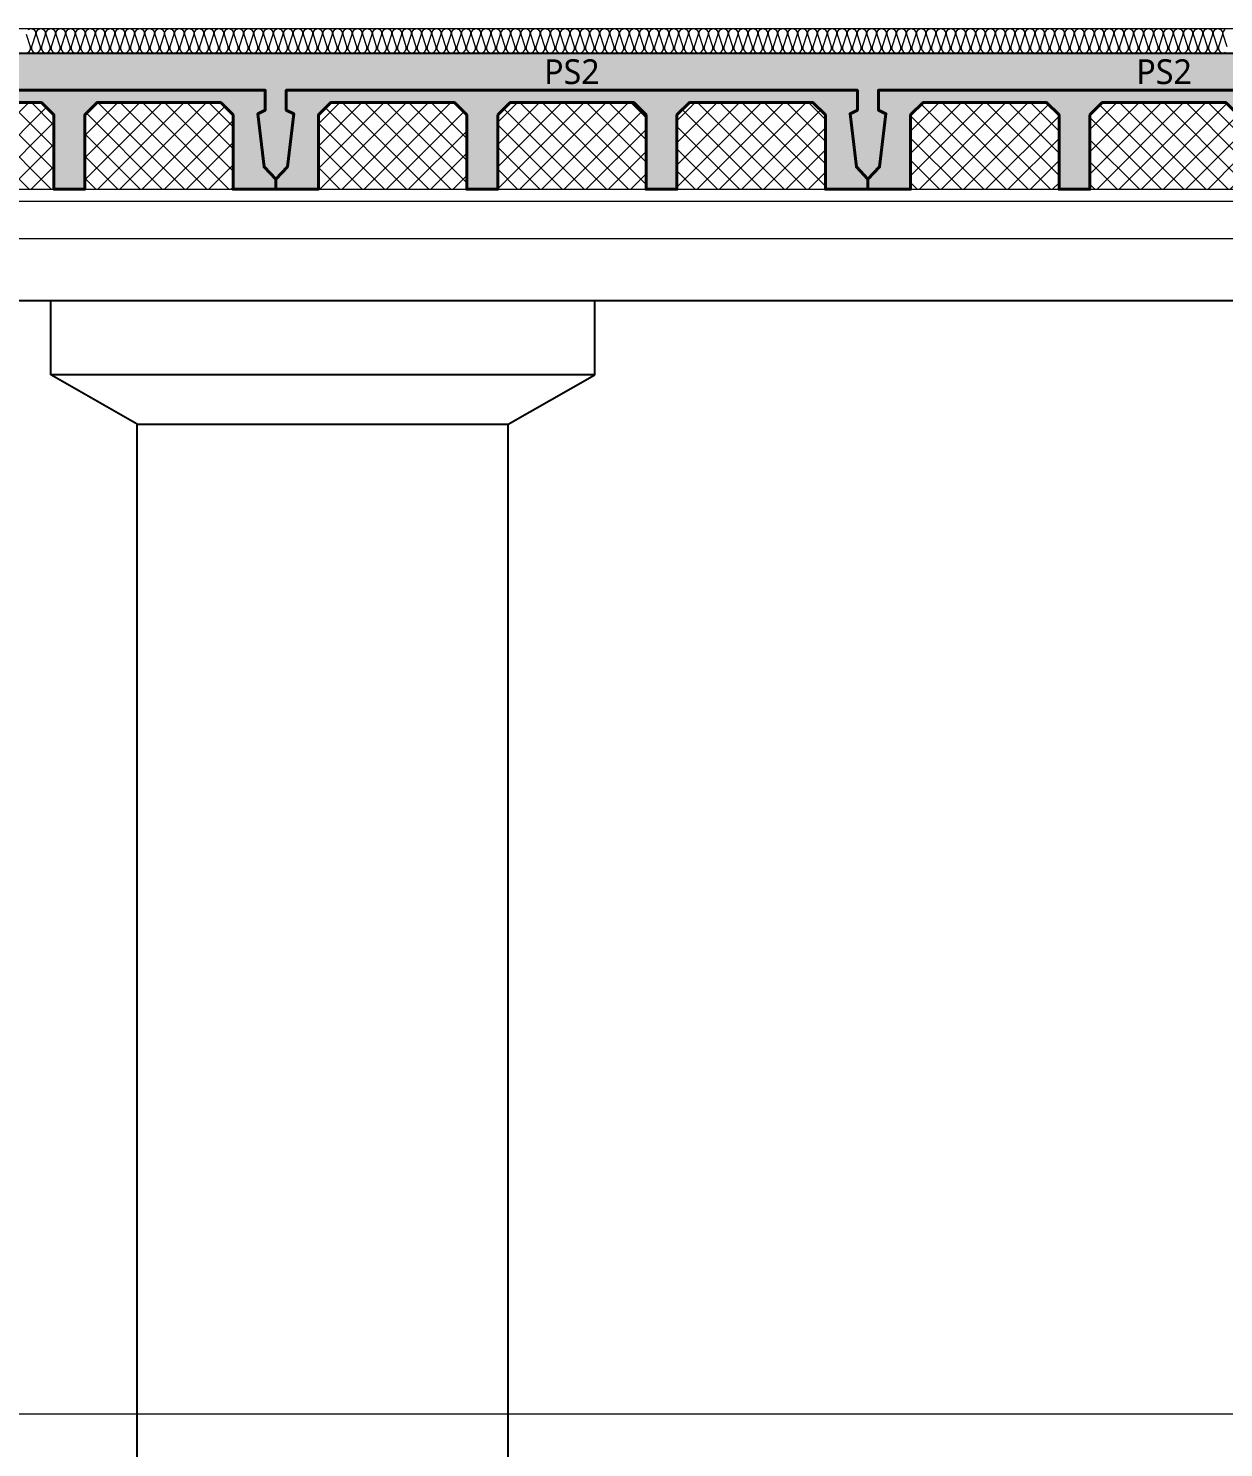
# Model space of a CAD drawing. Header units: millimetres. Extents: x 0 to 420000, y 0 to 297000.
# Drawn here: x 273822 to 278656, y 28563 to 34300 of the extents above; entities that cross this region are included whole.
import ezdxf
from ezdxf.enums import TextEntityAlignment as Align

# ---------------------------------------------------------------- set-up
doc = ezdxf.new("R2010")
doc.units = ezdxf.units.MM
doc.linetypes.add('0731_main_plan$0$form_$0$y-Landschaft$0$_$1$20120914_Verkehrsflächen_Grün$0$20120628_xref - Gammel$1$3_H-GL_F1_U3 - Default$0${ Offset Lines }', pattern=[0])
doc.linetypes.add('CEN', pattern=[62, 60, -1, 0, -1])
for name, color, linetype, lineweight in [('A-AXIS-LINE', 1, 'CEN', 15), ('A-CONC-LIN1', 2, 'Continuous', 40), ('A-CONC-LIN2', 7, 'Continuous', 25), ('A-ELEV-LIN2', 7, 'Continuous', 25), ('A-XXXX-INSL1', 15, 'Continuous', 18), ('A-XXXX-INSL2', 8, 'Continuous', 18)]:
    doc.layers.add(name, color=color, linetype=linetype, lineweight=lineweight)
doc.layers.add('A-CONC-SOLD', color=253, linetype='CEN')
doc.layers.add('A-XXXX-NPLT', color=144, linetype='Continuous', lineweight=15, plot=False)
doc.styles.add('맑은고딕', font='')
doc.styles.get('맑은고딕').set_extended_font_data('Malgun Gothic')

# ---------------------------------------------------------------- blocks, each defined once
blk = doc.blocks.new('axis(211208)')
at = {"layer": 'A-AXIS-LINE', "ltscale": 1000}
for p, q in [((4631788.1, -432118.7), (4955413.1, -432118.7)), ((4631788.1, -436868.7), (4955413.1, -436868.7))]:
    blk.add_line(p, q, dxfattribs=at)
blk = doc.blocks.new('PS2')
at = {"layer": 'A-CONC-SOLD'}
h = blk.add_hatch(color=256, dxfattribs=at)
h.dxf.hatch_style = 1
h.paths.add_polyline_path([(1197.5, 0), (-1197.5, 0), (-1197.5, -510), (-1150.5, -460), (-1125, -245), (-1155, -230), (-1155, -150), (1155, -150), (1155, -230), (1125, -245), (1150.5, -460), (1197.5, -510)])
h = blk.add_hatch(color=256, dxfattribs=at)
h.dxf.hatch_style = 1
h.paths.add_polyline_path([(-1150.5, -460), (-1197.5, -510), (-1197.5, -550), (-1025, -550), (-1025, -510), (-1025, -250), (-975, -200), (-475, -200), (-425, -250), (-425, -510), (-425, -550), (-300, -550), (-300, -510), (-300, -250), (-250, -200), (250, -200), (300, -250), (300, -510), (300, -550), (425, -550), (425, -510), (425, -250), (475, -200), (975, -200), (1025, -250), (1025, -510), (1025, -550), (1197.5, -550), (1197.5, -510), (1150.5, -460), (1125, -245), (1155, -230), (1155, -150), (-1155, -150), (-1155, -230), (-1125, -245)])
at = {"layer": 'A-XXXX-INSL2'}
h = blk.add_hatch(dxfattribs=at)
h.set_pattern_fill('ANSI37', color=256, scale=20)
h.set_pattern_definition([(45, (-289951.5, -41968), (-44.90128, 44.90128), []), (135, (-289951.5, -41968), (-44.90128, -44.90128), [])])
h.paths.add_polyline_path([(-975, -200), (-1025, -250), (-1025, -510), (-1025, -550), (-425, -550), (-425, -510), (-425, -250), (-475, -200)])
h.paths.add_polyline_path([(-250, -200), (-300, -250), (-300, -510), (-300, -550), (300, -550), (300, -510), (300, -250), (250, -200)])
h.paths.add_polyline_path([(425, -510), (425, -550), (1025, -550), (1025, -510), (1025, -250), (975, -200), (475, -200), (425, -250)])
at = {"layer": 'A-CONC-LIN1', "color": 2, "linetype": '0731_main_plan$0$form_$0$y-Landschaft$0$_$1$20120914_Verkehrsflächen_Grün$0$20120628_xref - Gammel$1$3_H-GL_F1_U3 - Default$0${ Offset Lines }'}
blk.add_lwpolyline([(-300, -250), (-300, -510), (-300, -510), (-300, -550), (-425, -550), (-425, -510), (-425, -510), (-425, -250), (-475, -200), (-975, -200), (-1025, -250), (-1025, -510), (-1025, -510), (-1025, -550), (-1197.5, -550), (-1197.5, -510), (-1150.5, -460), (-1125, -245), (-1155, -230), (-1155, -150), (1155, -150), (1155, -230), (1125, -245), (1150.5, -460), (1197.5, -510), (1197.5, -550), (1025, -550), (1025, -510), (1025, -510), (1025, -250), (975, -200), (475, -200), (425, -250), (425, -510), (425, -510), (425, -550), (300, -550), (300, -510), (300, -510), (300, -250), (250, -200), (-250, -200)], close=True, dxfattribs=at)
at = {"layer": 'A-CONC-LIN2'}
blk.add_line((-1197.5, 0), (1197.5, 0), dxfattribs=at)
at = {"layer": 'A-XXXX-NPLT'}
for p, q in [((-1025, -550), (-425, -550)), ((-300, -550), (300, -550)), ((425, -550), (1025, -550))]:
    blk.add_line(p, q, dxfattribs=at)
at = {"layer": 'A-XXXX-NPLT', "style": '맑은고딕'}
blk.add_text('PS2', height=100, dxfattribs=at).set_placement((0, -75), align=Align.MIDDLE)
blk = doc.blocks.new('지하2층')
at = {"layer": 'A-ELEV-LIN2'}
for p, q in [((4822823.8, -392368.7), (4877723.8, -392368.7)), ((4844223.8, -392668.7), (4844223.8, -392368.7)), ((4846423.8, -392668.7), (4846423.8, -392368.7)), ((4846423.8, -392668.7), (4844223.8, -392668.7)), ((4844573.8, -392868.7), (4844223.8, -392668.7)), ((4846073.8, -392868.7), (4846423.8, -392668.7)), ((4844573.8, -401118.7), (4844573.8, -392868.7)), ((4844573.8, -392868.7), (4846073.8, -392868.7)), ((4846073.8, -401118.7), (4846073.8, -392868.7))]:
    blk.add_line(p, q, dxfattribs=at)
at = {"layer": 'A-XXXX-INSL1'}
blk.add_lwpolyline([(4874723.8, -391968.7), (4834673.8, -391968.7), (4834673.8, -392418.7), (4833973.8, -392418.7), (4833973.8, -391968.7), (4825673.8, -391968.7)], dxfattribs=at)
at = {"layer": 'A-XXXX-INSL2'}
blk.add_line((4802023.8, -391268.7), (4878923.8, -391268.7), dxfattribs=at)
for points in [[(4844123.8, -391368.7), (4844134.8, -391364.7), (4844141.8, -391354.7), (4844141.8, -391343.7), (4844125.8, -391293.7)], [(4844132.8, -391272.7), (4844143.8, -391268.7), (4844154.8, -391272.7), (4844161.8, -391282.7), (4844161.8, -391293.7), (4844145.8, -391343.7), (4844145.8, -391354.7), (4844152.8, -391364.7), (4844163.8, -391368.7), (4844174.8, -391364.7), (4844181.8, -391354.7), (4844181.8, -391343.7), (4844165.8, -391293.7), (4844165.8, -391282.7), (4844172.8, -391272.7), (4844183.8, -391268.7), (4844194.8, -391272.7), (4844201.8, -391282.7), (4844201.8, -391293.7), (4844185.8, -391343.7), (4844185.8, -391354.7), (4844192.8, -391364.7), (4844203.8, -391368.7), (4844214.8, -391364.7), (4844221.8, -391354.7), (4844221.8, -391343.7), (4844205.8, -391293.7), (4844205.8, -391282.7), (4844212.8, -391272.7), (4844223.8, -391268.7), (4844234.8, -391272.7), (4844241.8, -391282.7), (4844241.8, -391293.7), (4844225.8, -391343.7), (4844225.8, -391354.7), (4844232.8, -391364.7), (4844243.8, -391368.7), (4844254.8, -391364.7), (4844261.8, -391354.7), (4844261.8, -391343.7), (4844245.8, -391293.7), (4844245.8, -391282.7), (4844252.8, -391272.7), (4844263.8, -391268.7), (4844274.8, -391272.7), (4844281.8, -391282.7), (4844281.8, -391293.7), (4844265.8, -391343.7), (4844265.8, -391354.7), (4844272.8, -391364.7), (4844283.8, -391368.7), (4844294.8, -391364.7), (4844301.8, -391354.7), (4844301.8, -391343.7), (4844285.8, -391293.7), (4844285.8, -391282.7), (4844292.8, -391272.7), (4844303.8, -391268.7), (4844314.8, -391272.7), (4844321.8, -391282.7), (4844321.8, -391293.7), (4844305.8, -391343.7), (4844305.8, -391354.7), (4844312.8, -391364.7), (4844323.8, -391368.7), (4844334.8, -391364.7), (4844341.8, -391354.7), (4844341.8, -391343.7), (4844325.8, -391293.7), (4844325.8, -391282.7), (4844332.8, -391272.7), (4844343.8, -391268.7), (4844354.8, -391272.7), (4844361.8, -391282.7), (4844361.8, -391293.7), (4844345.8, -391343.7), (4844345.8, -391354.7), (4844352.8, -391364.7), (4844363.8, -391368.7), (4844374.8, -391364.7), (4844381.8, -391354.7), (4844381.8, -391343.7), (4844365.8, -391293.7), (4844365.8, -391282.7), (4844372.8, -391272.7), (4844383.8, -391268.7), (4844394.8, -391272.7), (4844401.8, -391282.7), (4844401.8, -391293.7), (4844385.8, -391343.7), (4844385.8, -391354.7), (4844392.8, -391364.7), (4844403.8, -391368.7), (4844414.8, -391364.7), (4844421.8, -391354.7), (4844421.8, -391343.7), (4844405.8, -391293.7), (4844405.8, -391282.7), (4844412.8, -391272.7), (4844423.8, -391268.7), (4844434.8, -391272.7), (4844441.8, -391282.7), (4844441.8, -391293.7), (4844425.8, -391343.7), (4844425.8, -391354.7), (4844432.8, -391364.7), (4844443.8, -391368.7), (4844454.8, -391364.7), (4844461.8, -391354.7), (4844461.8, -391343.7), (4844445.8, -391293.7), (4844445.8, -391282.7), (4844452.8, -391272.7), (4844463.8, -391268.7), (4844474.8, -391272.7), (4844481.8, -391282.7), (4844481.8, -391293.7), (4844465.8, -391343.7), (4844465.8, -391354.7), (4844472.8, -391364.7), (4844483.8, -391368.7), (4844494.8, -391364.7), (4844501.8, -391354.7), (4844501.8, -391343.7), (4844485.8, -391293.7), (4844485.8, -391282.7), (4844492.8, -391272.7), (4844503.8, -391268.7), (4844514.8, -391272.7), (4844521.8, -391282.7), (4844521.8, -391293.7), (4844505.8, -391343.7), (4844505.8, -391354.7), (4844512.8, -391364.7), (4844523.8, -391368.7), (4844534.8, -391364.7), (4844541.8, -391354.7), (4844541.8, -391343.7), (4844525.8, -391293.7), (4844525.8, -391282.7), (4844532.8, -391272.7), (4844543.8, -391268.7), (4844554.8, -391272.7), (4844561.8, -391282.7), (4844561.8, -391293.7), (4844545.8, -391343.7), (4844545.8, -391354.7), (4844552.8, -391364.7), (4844563.8, -391368.7), (4844574.8, -391364.7), (4844581.8, -391354.7), (4844581.8, -391343.7), (4844565.8, -391293.7), (4844565.8, -391282.7), (4844572.8, -391272.7), (4844583.8, -391268.7), (4844594.8, -391272.7), (4844601.8, -391282.7), (4844601.8, -391293.7), (4844585.8, -391343.7), (4844585.8, -391354.7), (4844592.8, -391364.7), (4844603.8, -391368.7), (4844614.8, -391364.7), (4844621.8, -391354.7), (4844621.8, -391343.7), (4844605.8, -391293.7), (4844605.8, -391282.7), (4844612.8, -391272.7), (4844623.8, -391268.7), (4844634.8, -391272.7), (4844641.8, -391282.7), (4844641.8, -391293.7), (4844625.8, -391343.7), (4844625.8, -391354.7), (4844632.8, -391364.7), (4844643.8, -391368.7), (4844654.8, -391364.7), (4844661.8, -391354.7), (4844661.8, -391343.7), (4844645.8, -391293.7), (4844645.8, -391282.7), (4844652.8, -391272.7), (4844663.8, -391268.7), (4844674.8, -391272.7), (4844681.8, -391282.7), (4844681.8, -391293.7), (4844665.8, -391343.7), (4844665.8, -391354.7), (4844672.8, -391364.7), (4844683.8, -391368.7), (4844694.8, -391364.7), (4844701.8, -391354.7), (4844701.8, -391343.7), (4844685.8, -391293.7), (4844685.8, -391282.7), (4844692.8, -391272.7), (4844703.8, -391268.7), (4844714.8, -391272.7), (4844721.8, -391282.7), (4844721.8, -391293.7), (4844705.8, -391343.7), (4844705.8, -391354.7), (4844712.8, -391364.7), (4844723.8, -391368.7), (4844734.8, -391364.7), (4844741.8, -391354.7), (4844741.8, -391343.7), (4844725.8, -391293.7), (4844725.8, -391282.7), (4844732.8, -391272.7), (4844743.8, -391268.7), (4844754.8, -391272.7), (4844761.8, -391282.7), (4844761.8, -391293.7), (4844745.8, -391343.7), (4844745.8, -391354.7), (4844752.8, -391364.7), (4844763.8, -391368.7), (4844774.8, -391364.7), (4844781.8, -391354.7), (4844781.8, -391343.7), (4844765.8, -391293.7), (4844765.8, -391282.7), (4844772.8, -391272.7), (4844783.8, -391268.7), (4844794.8, -391272.7), (4844801.8, -391282.7), (4844801.8, -391293.7), (4844785.8, -391343.7), (4844785.8, -391354.7), (4844792.8, -391364.7), (4844803.8, -391368.7), (4844814.8, -391364.7), (4844821.8, -391354.7), (4844821.8, -391343.7), (4844805.8, -391293.7), (4844805.8, -391282.7), (4844812.8, -391272.7), (4844823.8, -391268.7), (4844834.8, -391272.7), (4844841.8, -391282.7), (4844841.8, -391293.7), (4844825.8, -391343.7), (4844825.8, -391354.7), (4844832.8, -391364.7), (4844843.8, -391368.7), (4844854.8, -391364.7), (4844861.8, -391354.7), (4844861.8, -391343.7), (4844845.8, -391293.7), (4844845.8, -391282.7), (4844852.8, -391272.7), (4844863.8, -391268.7), (4844874.8, -391272.7), (4844881.8, -391282.7), (4844881.8, -391293.7), (4844865.8, -391343.7), (4844865.8, -391354.7), (4844872.8, -391364.7), (4844883.8, -391368.7), (4844894.8, -391364.7), (4844901.8, -391354.7), (4844901.8, -391343.7), (4844885.8, -391293.7), (4844885.8, -391282.7), (4844892.8, -391272.7), (4844903.8, -391268.7), (4844914.8, -391272.7), (4844921.8, -391282.7), (4844921.8, -391293.7), (4844905.8, -391343.7), (4844905.8, -391354.7), (4844912.8, -391364.7), (4844923.8, -391368.7), (4844934.8, -391364.7), (4844941.8, -391354.7), (4844941.8, -391343.7), (4844925.8, -391293.7), (4844925.8, -391282.7), (4844932.8, -391272.7), (4844943.8, -391268.7), (4844954.8, -391272.7), (4844961.8, -391282.7), (4844961.8, -391293.7), (4844945.8, -391343.7), (4844945.8, -391354.7), (4844952.8, -391364.7), (4844963.8, -391368.7), (4844974.8, -391364.7), (4844981.8, -391354.7), (4844981.8, -391343.7), (4844965.8, -391293.7), (4844965.8, -391282.7), (4844972.8, -391272.7), (4844983.8, -391268.7), (4844994.8, -391272.7), (4845001.8, -391282.7), (4845001.8, -391293.7), (4844985.8, -391343.7), (4844985.8, -391354.7), (4844992.8, -391364.7), (4845003.8, -391368.7), (4845014.8, -391364.7), (4845021.8, -391354.7), (4845021.8, -391343.7), (4845005.8, -391293.7), (4845005.8, -391282.7), (4845012.8, -391272.7), (4845023.8, -391268.7), (4845034.8, -391272.7), (4845041.8, -391282.7), (4845041.8, -391293.7), (4845025.8, -391343.7), (4845025.8, -391354.7), (4845032.8, -391364.7), (4845043.8, -391368.7), (4845054.8, -391364.7), (4845061.8, -391354.7), (4845061.8, -391343.7), (4845045.8, -391293.7), (4845045.8, -391282.7), (4845052.8, -391272.7), (4845063.8, -391268.7), (4845074.8, -391272.7), (4845081.8, -391282.7), (4845081.8, -391293.7), (4845065.8, -391343.7), (4845065.8, -391354.7), (4845072.8, -391364.7), (4845083.8, -391368.7), (4845094.8, -391364.7), (4845101.8, -391354.7), (4845101.8, -391343.7), (4845085.8, -391293.7), (4845085.8, -391282.7), (4845092.8, -391272.7), (4845103.8, -391268.7), (4845114.8, -391272.7), (4845121.8, -391282.7), (4845121.8, -391293.7), (4845105.8, -391343.7), (4845105.8, -391354.7), (4845112.8, -391364.7), (4845123.8, -391368.7), (4845134.8, -391364.7), (4845141.8, -391354.7), (4845141.8, -391343.7), (4845125.8, -391293.7), (4845125.8, -391282.7), (4845132.8, -391272.7), (4845143.8, -391268.7), (4845154.8, -391272.7), (4845161.8, -391282.7), (4845161.8, -391293.7), (4845145.8, -391343.7), (4845145.8, -391354.7), (4845152.8, -391364.7), (4845163.8, -391368.7), (4845174.8, -391364.7), (4845181.8, -391354.7), (4845181.8, -391343.7), (4845165.8, -391293.7), (4845165.8, -391282.7), (4845172.8, -391272.7), (4845183.8, -391268.7), (4845194.8, -391272.7), (4845201.8, -391282.7), (4845201.8, -391293.7), (4845185.8, -391343.7), (4845185.8, -391354.7), (4845192.8, -391364.7), (4845203.8, -391368.7), (4845214.8, -391364.7), (4845221.8, -391354.7), (4845221.8, -391343.7), (4845205.8, -391293.7), (4845205.8, -391282.7), (4845212.8, -391272.7), (4845223.8, -391268.7), (4845234.8, -391272.7), (4845241.8, -391282.7), (4845241.8, -391293.7), (4845225.8, -391343.7), (4845225.8, -391354.7), (4845232.8, -391364.7), (4845243.8, -391368.7), (4845254.8, -391364.7), (4845261.8, -391354.7), (4845261.8, -391343.7), (4845245.8, -391293.7), (4845245.8, -391282.7), (4845252.8, -391272.7), (4845263.8, -391268.7), (4845274.8, -391272.7), (4845281.8, -391282.7), (4845281.8, -391293.7), (4845265.8, -391343.7), (4845265.8, -391354.7), (4845272.8, -391364.7), (4845283.8, -391368.7), (4845294.8, -391364.7), (4845301.8, -391354.7), (4845301.8, -391343.7), (4845285.8, -391293.7), (4845285.8, -391282.7), (4845292.8, -391272.7), (4845303.8, -391268.7), (4845314.8, -391272.7), (4845321.8, -391282.7), (4845321.8, -391293.7), (4845305.8, -391343.7), (4845305.8, -391354.7), (4845312.8, -391364.7), (4845323.8, -391368.7), (4845334.8, -391364.7), (4845341.8, -391354.7), (4845341.8, -391343.7), (4845325.8, -391293.7), (4845325.8, -391282.7), (4845332.8, -391272.7), (4845343.8, -391268.7), (4845354.8, -391272.7), (4845361.8, -391282.7), (4845361.8, -391293.7), (4845345.8, -391343.7), (4845345.8, -391354.7), (4845352.8, -391364.7), (4845363.8, -391368.7), (4845374.8, -391364.7), (4845381.8, -391354.7), (4845381.8, -391343.7), (4845365.8, -391293.7), (4845365.8, -391282.7), (4845372.8, -391272.7), (4845383.8, -391268.7), (4845394.8, -391272.7), (4845401.8, -391282.7), (4845401.8, -391293.7), (4845385.8, -391343.7), (4845385.8, -391354.7), (4845392.8, -391364.7), (4845403.8, -391368.7), (4845414.8, -391364.7), (4845421.8, -391354.7), (4845421.8, -391343.7), (4845405.8, -391293.7), (4845405.8, -391282.7), (4845412.8, -391272.7), (4845423.8, -391268.7), (4845434.8, -391272.7), (4845441.8, -391282.7), (4845441.8, -391293.7), (4845425.8, -391343.7), (4845425.8, -391354.7), (4845432.8, -391364.7), (4845443.8, -391368.7), (4845454.8, -391364.7), (4845461.8, -391354.7), (4845461.8, -391343.7), (4845445.8, -391293.7), (4845445.8, -391282.7), (4845452.8, -391272.7), (4845463.8, -391268.7), (4845474.8, -391272.7), (4845481.8, -391282.7), (4845481.8, -391293.7), (4845465.8, -391343.7), (4845465.8, -391354.7), (4845472.8, -391364.7), (4845483.8, -391368.7), (4845494.8, -391364.7), (4845501.8, -391354.7), (4845501.8, -391343.7), (4845485.8, -391293.7), (4845485.8, -391282.7), (4845492.8, -391272.7), (4845503.8, -391268.7), (4845514.8, -391272.7), (4845521.8, -391282.7), (4845521.8, -391293.7), (4845505.8, -391343.7), (4845505.8, -391354.7), (4845512.8, -391364.7), (4845523.8, -391368.7), (4845534.8, -391364.7), (4845541.8, -391354.7), (4845541.8, -391343.7), (4845525.8, -391293.7), (4845525.8, -391282.7), (4845532.8, -391272.7), (4845543.8, -391268.7), (4845554.8, -391272.7), (4845561.8, -391282.7), (4845561.8, -391293.7), (4845545.8, -391343.7), (4845545.8, -391354.7), (4845552.8, -391364.7), (4845563.8, -391368.7), (4845574.8, -391364.7), (4845581.8, -391354.7), (4845581.8, -391343.7), (4845565.8, -391293.7), (4845565.8, -391282.7), (4845572.8, -391272.7), (4845583.8, -391268.7), (4845594.8, -391272.7), (4845601.8, -391282.7), (4845601.8, -391293.7), (4845585.8, -391343.7), (4845585.8, -391354.7), (4845592.8, -391364.7), (4845603.8, -391368.7), (4845614.8, -391364.7), (4845621.8, -391354.7), (4845621.8, -391343.7), (4845605.8, -391293.7), (4845605.8, -391282.7), (4845612.8, -391272.7), (4845623.8, -391268.7), (4845634.8, -391272.7), (4845641.8, -391282.7), (4845641.8, -391293.7), (4845625.8, -391343.7), (4845625.8, -391354.7), (4845632.8, -391364.7), (4845643.8, -391368.7), (4845654.8, -391364.7), (4845661.8, -391354.7), (4845661.8, -391343.7), (4845645.8, -391293.7), (4845645.8, -391282.7), (4845652.8, -391272.7), (4845663.8, -391268.7), (4845674.8, -391272.7), (4845681.8, -391282.7), (4845681.8, -391293.7), (4845665.8, -391343.7), (4845665.8, -391354.7), (4845672.8, -391364.7), (4845683.8, -391368.7), (4845694.8, -391364.7), (4845701.8, -391354.7), (4845701.8, -391343.7), (4845685.8, -391293.7), (4845685.8, -391282.7), (4845692.8, -391272.7), (4845703.8, -391268.7), (4845714.8, -391272.7), (4845721.8, -391282.7), (4845721.8, -391293.7), (4845705.8, -391343.7), (4845705.8, -391354.7), (4845712.8, -391364.7), (4845723.8, -391368.7), (4845734.8, -391364.7), (4845741.8, -391354.7), (4845741.8, -391343.7), (4845725.8, -391293.7), (4845725.8, -391282.7), (4845732.8, -391272.7), (4845743.8, -391268.7), (4845754.8, -391272.7), (4845761.8, -391282.7), (4845761.8, -391293.7), (4845745.8, -391343.7), (4845745.8, -391354.7), (4845752.8, -391364.7), (4845763.8, -391368.7), (4845774.8, -391364.7), (4845781.8, -391354.7), (4845781.8, -391343.7), (4845765.8, -391293.7), (4845765.8, -391282.7), (4845772.8, -391272.7), (4845783.8, -391268.7), (4845794.8, -391272.7), (4845801.8, -391282.7), (4845801.8, -391293.7), (4845785.8, -391343.7), (4845785.8, -391354.7), (4845792.8, -391364.7), (4845803.8, -391368.7), (4845814.8, -391364.7), (4845821.8, -391354.7), (4845821.8, -391343.7), (4845805.8, -391293.7), (4845805.8, -391282.7), (4845812.8, -391272.7), (4845823.8, -391268.7), (4845834.8, -391272.7), (4845841.8, -391282.7), (4845841.8, -391293.7), (4845825.8, -391343.7), (4845825.8, -391354.7), (4845832.8, -391364.7), (4845843.8, -391368.7), (4845854.8, -391364.7), (4845861.8, -391354.7), (4845861.8, -391343.7), (4845845.8, -391293.7), (4845845.8, -391282.7), (4845852.8, -391272.7), (4845863.8, -391268.7), (4845874.8, -391272.7), (4845881.8, -391282.7), (4845881.8, -391293.7), (4845865.8, -391343.7), (4845865.8, -391354.7), (4845872.8, -391364.7), (4845883.8, -391368.7), (4845894.8, -391364.7), (4845901.8, -391354.7), (4845901.8, -391343.7), (4845885.8, -391293.7), (4845885.8, -391282.7), (4845892.8, -391272.7), (4845903.8, -391268.7), (4845914.8, -391272.7), (4845921.8, -391282.7), (4845921.8, -391293.7), (4845905.8, -391343.7), (4845905.8, -391354.7), (4845912.8, -391364.7), (4845923.8, -391368.7), (4845934.8, -391364.7), (4845941.8, -391354.7), (4845941.8, -391343.7), (4845925.8, -391293.7), (4845925.8, -391282.7), (4845932.8, -391272.7), (4845943.8, -391268.7), (4845954.8, -391272.7), (4845961.8, -391282.7), (4845961.8, -391293.7), (4845945.8, -391343.7), (4845945.8, -391354.7), (4845952.8, -391364.7), (4845963.8, -391368.7), (4845974.8, -391364.7), (4845981.8, -391354.7), (4845981.8, -391343.7), (4845965.8, -391293.7), (4845965.8, -391282.7), (4845972.8, -391272.7), (4845983.8, -391268.7), (4845994.8, -391272.7), (4846001.8, -391282.7), (4846001.8, -391293.7), (4845985.8, -391343.7), (4845985.8, -391354.7), (4845992.8, -391364.7), (4846003.8, -391368.7), (4846014.8, -391364.7), (4846021.8, -391354.7), (4846021.8, -391343.7), (4846005.8, -391293.7), (4846005.8, -391282.7), (4846012.8, -391272.7), (4846023.8, -391268.7), (4846034.8, -391272.7), (4846041.8, -391282.7), (4846041.8, -391293.7), (4846025.8, -391343.7), (4846025.8, -391354.7), (4846032.8, -391364.7), (4846043.8, -391368.7), (4846054.8, -391364.7), (4846061.8, -391354.7), (4846061.8, -391343.7), (4846045.8, -391293.7), (4846045.8, -391282.7), (4846052.8, -391272.7), (4846063.8, -391268.7), (4846074.8, -391272.7), (4846081.8, -391282.7), (4846081.8, -391293.7), (4846065.8, -391343.7), (4846065.8, -391354.7), (4846072.8, -391364.7), (4846083.8, -391368.7), (4846094.8, -391364.7), (4846101.8, -391354.7), (4846101.8, -391343.7), (4846085.8, -391293.7), (4846085.8, -391282.7), (4846092.8, -391272.7), (4846103.8, -391268.7), (4846114.8, -391272.7), (4846121.8, -391282.7), (4846121.8, -391293.7), (4846105.8, -391343.7), (4846105.8, -391354.7), (4846112.8, -391364.7), (4846123.8, -391368.7), (4846134.8, -391364.7), (4846141.8, -391354.7), (4846141.8, -391343.7), (4846125.8, -391293.7), (4846125.8, -391282.7), (4846132.8, -391272.7), (4846143.8, -391268.7), (4846154.8, -391272.7), (4846161.8, -391282.7), (4846161.8, -391293.7), (4846145.8, -391343.7), (4846145.8, -391354.7), (4846152.8, -391364.7), (4846163.8, -391368.7), (4846174.8, -391364.7), (4846181.8, -391354.7), (4846181.8, -391343.7), (4846165.8, -391293.7), (4846165.8, -391282.7), (4846172.8, -391272.7), (4846183.8, -391268.7), (4846194.8, -391272.7), (4846201.8, -391282.7), (4846201.8, -391293.7), (4846185.8, -391343.7), (4846185.8, -391354.7), (4846192.8, -391364.7), (4846203.8, -391368.7), (4846214.8, -391364.7), (4846221.8, -391354.7), (4846221.8, -391343.7), (4846205.8, -391293.7), (4846205.8, -391282.7), (4846212.8, -391272.7), (4846223.8, -391268.7), (4846234.8, -391272.7), (4846241.8, -391282.7), (4846241.8, -391293.7), (4846225.8, -391343.7), (4846225.8, -391354.7), (4846232.8, -391364.7), (4846243.8, -391368.7), (4846254.8, -391364.7), (4846261.8, -391354.7), (4846261.8, -391343.7), (4846245.8, -391293.7), (4846245.8, -391282.7), (4846252.8, -391272.7), (4846263.8, -391268.7), (4846274.8, -391272.7), (4846281.8, -391282.7), (4846281.8, -391293.7), (4846265.8, -391343.7), (4846265.8, -391354.7), (4846272.8, -391364.7), (4846283.8, -391368.7), (4846294.8, -391364.7), (4846301.8, -391354.7), (4846301.8, -391343.7), (4846285.8, -391293.7), (4846285.8, -391282.7), (4846292.8, -391272.7), (4846303.8, -391268.7), (4846314.8, -391272.7), (4846321.8, -391282.7), (4846321.8, -391293.7), (4846305.8, -391343.7), (4846305.8, -391354.7), (4846312.8, -391364.7), (4846323.8, -391368.7), (4846334.8, -391364.7), (4846341.8, -391354.7), (4846341.8, -391343.7), (4846325.8, -391293.7), (4846325.8, -391282.7), (4846332.8, -391272.7), (4846343.8, -391268.7), (4846354.8, -391272.7), (4846361.8, -391282.7), (4846361.8, -391293.7), (4846345.8, -391343.7), (4846345.8, -391354.7), (4846352.8, -391364.7), (4846363.8, -391368.7), (4846374.8, -391364.7), (4846381.8, -391354.7), (4846381.8, -391343.7), (4846365.8, -391293.7), (4846365.8, -391282.7), (4846372.8, -391272.7), (4846383.8, -391268.7), (4846394.8, -391272.7), (4846401.8, -391282.7), (4846401.8, -391293.7), (4846385.8, -391343.7), (4846385.8, -391354.7), (4846392.8, -391364.7), (4846403.8, -391368.7), (4846414.8, -391364.7), (4846421.8, -391354.7), (4846421.8, -391343.7), (4846405.8, -391293.7), (4846405.8, -391282.7), (4846412.8, -391272.7), (4846423.8, -391268.7), (4846434.8, -391272.7), (4846441.8, -391282.7), (4846441.8, -391293.7), (4846425.8, -391343.7), (4846425.8, -391354.7), (4846432.8, -391364.7), (4846443.8, -391368.7), (4846454.8, -391364.7), (4846461.8, -391354.7), (4846461.8, -391343.7), (4846445.8, -391293.7), (4846445.8, -391282.7), (4846452.8, -391272.7), (4846463.8, -391268.7), (4846474.8, -391272.7), (4846481.8, -391282.7), (4846481.8, -391293.7), (4846465.8, -391343.7), (4846465.8, -391354.7), (4846472.8, -391364.7), (4846483.8, -391368.7), (4846494.8, -391364.7), (4846501.8, -391354.7), (4846501.8, -391343.7), (4846485.8, -391293.7), (4846485.8, -391282.7), (4846492.8, -391272.7), (4846503.8, -391268.7), (4846514.8, -391272.7), (4846521.8, -391282.7), (4846521.8, -391293.7), (4846505.8, -391343.7), (4846505.8, -391354.7), (4846512.8, -391364.7), (4846523.8, -391368.7), (4846534.8, -391364.7), (4846541.8, -391354.7), (4846541.8, -391343.7), (4846525.8, -391293.7), (4846525.8, -391282.7), (4846532.8, -391272.7), (4846543.8, -391268.7), (4846554.8, -391272.7), (4846561.8, -391282.7), (4846561.8, -391293.7), (4846545.8, -391343.7), (4846545.8, -391354.7), (4846552.8, -391364.7), (4846563.8, -391368.7), (4846574.8, -391364.7), (4846581.8, -391354.7), (4846581.8, -391343.7), (4846565.8, -391293.7), (4846565.8, -391282.7), (4846572.8, -391272.7), (4846583.8, -391268.7), (4846594.8, -391272.7), (4846601.8, -391282.7), (4846601.8, -391293.7), (4846585.8, -391343.7), (4846585.8, -391354.7), (4846592.8, -391364.7), (4846603.8, -391368.7), (4846614.8, -391364.7), (4846621.8, -391354.7), (4846621.8, -391343.7), (4846605.8, -391293.7), (4846605.8, -391282.7), (4846612.8, -391272.7), (4846623.8, -391268.7), (4846634.8, -391272.7), (4846641.8, -391282.7), (4846641.8, -391293.7), (4846625.8, -391343.7), (4846625.8, -391354.7), (4846632.8, -391364.7), (4846643.8, -391368.7), (4846654.8, -391364.7), (4846661.8, -391354.7), (4846661.8, -391343.7), (4846645.8, -391293.7), (4846645.8, -391282.7), (4846652.8, -391272.7), (4846663.8, -391268.7), (4846674.8, -391272.7), (4846681.8, -391282.7), (4846681.8, -391293.7), (4846665.8, -391343.7), (4846665.8, -391354.7), (4846672.8, -391364.7), (4846683.8, -391368.7), (4846694.8, -391364.7), (4846701.8, -391354.7), (4846701.8, -391343.7), (4846685.8, -391293.7), (4846685.8, -391282.7), (4846692.8, -391272.7), (4846703.8, -391268.7), (4846714.8, -391272.7), (4846721.8, -391282.7), (4846721.8, -391293.7), (4846705.8, -391343.7), (4846705.8, -391354.7), (4846712.8, -391364.7), (4846723.8, -391368.7), (4846734.8, -391364.7), (4846741.8, -391354.7), (4846741.8, -391343.7), (4846725.8, -391293.7), (4846725.8, -391282.7), (4846732.8, -391272.7), (4846743.8, -391268.7), (4846754.8, -391272.7), (4846761.8, -391282.7), (4846761.8, -391293.7), (4846745.8, -391343.7), (4846745.8, -391354.7), (4846752.8, -391364.7), (4846763.8, -391368.7), (4846774.8, -391364.7), (4846781.8, -391354.7), (4846781.8, -391343.7), (4846765.8, -391293.7), (4846765.8, -391282.7), (4846772.8, -391272.7), (4846783.8, -391268.7), (4846794.8, -391272.7), (4846801.8, -391282.7), (4846801.8, -391293.7), (4846785.8, -391343.7), (4846785.8, -391354.7), (4846792.8, -391364.7), (4846803.8, -391368.7), (4846814.8, -391364.7), (4846821.8, -391354.7), (4846821.8, -391343.7), (4846805.8, -391293.7), (4846805.8, -391282.7), (4846812.8, -391272.7), (4846823.8, -391268.7), (4846834.8, -391272.7), (4846841.8, -391282.7), (4846841.8, -391293.7), (4846825.8, -391343.7), (4846825.8, -391354.7), (4846832.8, -391364.7), (4846843.8, -391368.7), (4846854.8, -391364.7), (4846861.8, -391354.7), (4846861.8, -391343.7), (4846845.8, -391293.7), (4846845.8, -391282.7), (4846852.8, -391272.7), (4846863.8, -391268.7), (4846874.8, -391272.7), (4846881.8, -391282.7), (4846881.8, -391293.7), (4846865.8, -391343.7), (4846865.8, -391354.7), (4846872.8, -391364.7), (4846883.8, -391368.7), (4846894.8, -391364.7), (4846901.8, -391354.7), (4846901.8, -391343.7), (4846885.8, -391293.7), (4846885.8, -391282.7), (4846892.8, -391272.7), (4846903.8, -391268.7), (4846914.8, -391272.7), (4846921.8, -391282.7), (4846921.8, -391293.7), (4846905.8, -391343.7), (4846905.8, -391354.7), (4846912.8, -391364.7), (4846923.8, -391368.7), (4846934.8, -391364.7), (4846941.8, -391354.7), (4846941.8, -391343.7), (4846925.8, -391293.7), (4846925.8, -391282.7), (4846932.8, -391272.7), (4846943.8, -391268.7), (4846954.8, -391272.7), (4846961.8, -391282.7), (4846961.8, -391293.7), (4846945.8, -391343.7), (4846945.8, -391354.7), (4846952.8, -391364.7), (4846963.8, -391368.7), (4846974.8, -391364.7), (4846981.8, -391354.7), (4846981.8, -391343.7), (4846965.8, -391293.7), (4846965.8, -391282.7), (4846972.8, -391272.7), (4846983.8, -391268.7), (4846994.8, -391272.7), (4847001.8, -391282.7), (4847001.8, -391293.7), (4846985.8, -391343.7), (4846985.8, -391354.7), (4846992.8, -391364.7), (4847003.8, -391368.7), (4847014.8, -391364.7), (4847021.8, -391354.7), (4847021.8, -391343.7), (4847005.8, -391293.7), (4847005.8, -391282.7), (4847012.8, -391272.7), (4847023.8, -391268.7), (4847034.8, -391272.7), (4847041.8, -391282.7), (4847041.8, -391293.7), (4847025.8, -391343.7), (4847025.8, -391354.7), (4847032.8, -391364.7), (4847043.8, -391368.7), (4847054.8, -391364.7), (4847061.8, -391354.7), (4847061.8, -391343.7), (4847045.8, -391293.7), (4847045.8, -391282.7), (4847052.8, -391272.7), (4847063.8, -391268.7), (4847074.8, -391272.7), (4847081.8, -391282.7), (4847081.8, -391293.7), (4847065.8, -391343.7), (4847065.8, -391354.7), (4847072.8, -391364.7), (4847083.8, -391368.7), (4847094.8, -391364.7), (4847101.8, -391354.7), (4847101.8, -391343.7), (4847085.8, -391293.7), (4847085.8, -391282.7), (4847092.8, -391272.7), (4847103.8, -391268.7), (4847114.8, -391272.7), (4847121.8, -391282.7), (4847121.8, -391293.7), (4847105.8, -391343.7), (4847105.8, -391354.7), (4847112.8, -391364.7), (4847123.8, -391368.7), (4847134.8, -391364.7), (4847141.8, -391354.7), (4847141.8, -391343.7), (4847125.8, -391293.7), (4847125.8, -391282.7), (4847132.8, -391272.7), (4847143.8, -391268.7), (4847154.8, -391272.7), (4847161.8, -391282.7), (4847161.8, -391293.7), (4847145.8, -391343.7), (4847145.8, -391354.7), (4847152.8, -391364.7), (4847163.8, -391368.7), (4847174.8, -391364.7), (4847181.8, -391354.7), (4847181.8, -391343.7), (4847165.8, -391293.7), (4847165.8, -391282.7), (4847172.8, -391272.7), (4847183.8, -391268.7), (4847194.8, -391272.7), (4847201.8, -391282.7), (4847201.8, -391293.7), (4847185.8, -391343.7), (4847185.8, -391354.7), (4847192.8, -391364.7), (4847203.8, -391368.7), (4847214.8, -391364.7), (4847221.8, -391354.7), (4847221.8, -391343.7), (4847205.8, -391293.7), (4847205.8, -391282.7), (4847212.8, -391272.7), (4847223.8, -391268.7), (4847234.8, -391272.7), (4847241.8, -391282.7), (4847241.8, -391293.7), (4847225.8, -391343.7), (4847225.8, -391354.7), (4847232.8, -391364.7), (4847243.8, -391368.7), (4847254.8, -391364.7), (4847261.8, -391354.7), (4847261.8, -391343.7), (4847245.8, -391293.7), (4847245.8, -391282.7), (4847252.8, -391272.7), (4847263.8, -391268.7), (4847274.8, -391272.7), (4847281.8, -391282.7), (4847281.8, -391293.7), (4847265.8, -391343.7), (4847265.8, -391354.7), (4847272.8, -391364.7), (4847283.8, -391368.7), (4847294.8, -391364.7), (4847301.8, -391354.7), (4847301.8, -391343.7), (4847285.8, -391293.7), (4847285.8, -391282.7), (4847292.8, -391272.7), (4847303.8, -391268.7), (4847314.8, -391272.7), (4847321.8, -391282.7), (4847321.8, -391293.7), (4847305.8, -391343.7), (4847305.8, -391354.7), (4847312.8, -391364.7), (4847323.8, -391368.7), (4847334.8, -391364.7), (4847341.8, -391354.7), (4847341.8, -391343.7), (4847325.8, -391293.7), (4847325.8, -391282.7), (4847332.8, -391272.7), (4847343.8, -391268.7), (4847354.8, -391272.7), (4847361.8, -391282.7), (4847361.8, -391293.7), (4847345.8, -391343.7), (4847345.8, -391354.7), (4847352.8, -391364.7), (4847363.8, -391368.7), (4847374.8, -391364.7), (4847381.8, -391354.7), (4847381.8, -391343.7), (4847365.8, -391293.7), (4847365.8, -391282.7), (4847372.8, -391272.7), (4847383.8, -391268.7), (4847394.8, -391272.7), (4847401.8, -391282.7), (4847401.8, -391293.7), (4847385.8, -391343.7), (4847385.8, -391354.7), (4847392.8, -391364.7), (4847403.8, -391368.7), (4847414.8, -391364.7), (4847421.8, -391354.7), (4847421.8, -391343.7), (4847405.8, -391293.7), (4847405.8, -391282.7), (4847412.8, -391272.7), (4847423.8, -391268.7), (4847434.8, -391272.7), (4847441.8, -391282.7), (4847441.8, -391293.7), (4847425.8, -391343.7), (4847425.8, -391354.7), (4847432.8, -391364.7), (4847443.8, -391368.7), (4847454.8, -391364.7), (4847461.8, -391354.7), (4847461.8, -391343.7), (4847445.8, -391293.7), (4847445.8, -391282.7), (4847452.8, -391272.7), (4847463.8, -391268.7), (4847474.8, -391272.7), (4847481.8, -391282.7), (4847481.8, -391293.7), (4847465.8, -391343.7), (4847465.8, -391354.7), (4847472.8, -391364.7), (4847483.8, -391368.7), (4847494.8, -391364.7), (4847501.8, -391354.7), (4847501.8, -391343.7), (4847485.8, -391293.7), (4847485.8, -391282.7), (4847492.8, -391272.7), (4847503.8, -391268.7), (4847514.8, -391272.7), (4847521.8, -391282.7), (4847521.8, -391293.7), (4847505.8, -391343.7), (4847505.8, -391354.7), (4847512.8, -391364.7), (4847523.8, -391368.7), (4847534.8, -391364.7), (4847541.8, -391354.7), (4847541.8, -391343.7), (4847525.8, -391293.7), (4847525.8, -391282.7), (4847532.8, -391272.7), (4847543.8, -391268.7), (4847554.8, -391272.7), (4847561.8, -391282.7), (4847561.8, -391293.7), (4847545.8, -391343.7), (4847545.8, -391354.7), (4847552.8, -391364.7), (4847563.8, -391368.7), (4847574.8, -391364.7), (4847581.8, -391354.7), (4847581.8, -391343.7), (4847565.8, -391293.7), (4847565.8, -391282.7), (4847572.8, -391272.7), (4847583.8, -391268.7), (4847594.8, -391272.7), (4847601.8, -391282.7), (4847601.8, -391293.7), (4847585.8, -391343.7), (4847585.8, -391354.7), (4847592.8, -391364.7), (4847603.8, -391368.7), (4847614.8, -391364.7), (4847621.8, -391354.7), (4847621.8, -391343.7), (4847605.8, -391293.7), (4847605.8, -391282.7), (4847612.8, -391272.7), (4847623.8, -391268.7), (4847634.8, -391272.7), (4847641.8, -391282.7), (4847641.8, -391293.7), (4847625.8, -391343.7), (4847625.8, -391354.7), (4847632.8, -391364.7), (4847643.8, -391368.7), (4847654.8, -391364.7), (4847661.8, -391354.7), (4847661.8, -391343.7), (4847645.8, -391293.7), (4847645.8, -391282.7), (4847652.8, -391272.7), (4847663.8, -391268.7), (4847674.8, -391272.7), (4847681.8, -391282.7), (4847681.8, -391293.7), (4847665.8, -391343.7), (4847665.8, -391354.7), (4847672.8, -391364.7), (4847683.8, -391368.7), (4847694.8, -391364.7), (4847701.8, -391354.7), (4847701.8, -391343.7), (4847685.8, -391293.7), (4847685.8, -391282.7), (4847692.8, -391272.7), (4847703.8, -391268.7), (4847714.8, -391272.7), (4847721.8, -391282.7), (4847721.8, -391293.7), (4847705.8, -391343.7), (4847705.8, -391354.7), (4847712.8, -391364.7), (4847723.8, -391368.7), (4847734.8, -391364.7), (4847741.8, -391354.7), (4847741.8, -391343.7), (4847725.8, -391293.7), (4847725.8, -391282.7), (4847732.8, -391272.7), (4847743.8, -391268.7), (4847754.8, -391272.7), (4847761.8, -391282.7), (4847761.8, -391293.7), (4847745.8, -391343.7), (4847745.8, -391354.7), (4847752.8, -391364.7), (4847763.8, -391368.7), (4847774.8, -391364.7), (4847781.8, -391354.7), (4847781.8, -391343.7), (4847765.8, -391293.7), (4847765.8, -391282.7), (4847772.8, -391272.7), (4847783.8, -391268.7), (4847794.8, -391272.7), (4847801.8, -391282.7), (4847801.8, -391293.7), (4847785.8, -391343.7), (4847785.8, -391354.7), (4847792.8, -391364.7), (4847803.8, -391368.7), (4847814.8, -391364.7), (4847821.8, -391354.7), (4847821.8, -391343.7), (4847805.8, -391293.7), (4847805.8, -391282.7), (4847812.8, -391272.7), (4847823.8, -391268.7), (4847834.8, -391272.7), (4847841.8, -391282.7), (4847841.8, -391293.7), (4847825.8, -391343.7), (4847825.8, -391354.7), (4847832.8, -391364.7), (4847843.8, -391368.7), (4847854.8, -391364.7), (4847861.8, -391354.7), (4847861.8, -391343.7), (4847845.8, -391293.7), (4847845.8, -391282.7), (4847852.8, -391272.7), (4847863.8, -391268.7), (4847874.8, -391272.7), (4847881.8, -391282.7), (4847881.8, -391293.7), (4847865.8, -391343.7), (4847865.8, -391354.7), (4847872.8, -391364.7), (4847883.8, -391368.7), (4847894.8, -391364.7), (4847901.8, -391354.7), (4847901.8, -391343.7), (4847885.8, -391293.7), (4847885.8, -391282.7), (4847892.8, -391272.7), (4847903.8, -391268.7), (4847914.8, -391272.7), (4847921.8, -391282.7), (4847921.8, -391293.7), (4847905.8, -391343.7), (4847905.8, -391354.7), (4847912.8, -391364.7), (4847923.8, -391368.7), (4847934.8, -391364.7), (4847941.8, -391354.7), (4847941.8, -391343.7), (4847925.8, -391293.7), (4847925.8, -391282.7), (4847932.8, -391272.7), (4847943.8, -391268.7), (4847954.8, -391272.7), (4847961.8, -391282.7), (4847961.8, -391293.7), (4847945.8, -391343.7), (4847945.8, -391354.7), (4847952.8, -391364.7), (4847963.8, -391368.7), (4847974.8, -391364.7), (4847981.8, -391354.7), (4847981.8, -391343.7), (4847965.8, -391293.7), (4847965.8, -391282.7), (4847972.8, -391272.7), (4847983.8, -391268.7), (4847994.8, -391272.7), (4848001.8, -391282.7), (4848001.8, -391293.7), (4847985.8, -391343.7), (4847985.8, -391354.7), (4847992.8, -391364.7), (4848003.8, -391368.7), (4848014.8, -391364.7), (4848021.8, -391354.7), (4848021.8, -391343.7), (4848005.8, -391293.7), (4848005.8, -391282.7), (4848012.8, -391272.7), (4848023.8, -391268.7), (4848034.8, -391272.7), (4848041.8, -391282.7), (4848041.8, -391293.7), (4848025.8, -391343.7), (4848025.8, -391354.7), (4848032.8, -391364.7), (4848043.8, -391368.7), (4848054.8, -391364.7), (4848061.8, -391354.7), (4848061.8, -391343.7), (4848045.8, -391293.7), (4848045.8, -391282.7), (4848052.8, -391272.7), (4848063.8, -391268.7), (4848074.8, -391272.7), (4848081.8, -391282.7), (4848081.8, -391293.7), (4848065.8, -391343.7), (4848065.8, -391354.7), (4848072.8, -391364.7), (4848083.8, -391368.7), (4848094.8, -391364.7), (4848101.8, -391354.7), (4848101.8, -391343.7), (4848085.8, -391293.7), (4848085.8, -391282.7), (4848092.8, -391272.7), (4848103.8, -391268.7), (4848114.8, -391272.7), (4848121.8, -391282.7), (4848121.8, -391293.7), (4848105.8, -391343.7), (4848105.8, -391354.7), (4848112.8, -391364.7), (4848123.8, -391368.7), (4848134.8, -391364.7), (4848141.8, -391354.7), (4848141.8, -391343.7), (4848125.8, -391293.7), (4848125.8, -391282.7), (4848132.8, -391272.7), (4848143.8, -391268.7), (4848154.8, -391272.7), (4848161.8, -391282.7), (4848161.8, -391293.7), (4848145.8, -391343.7), (4848145.8, -391354.7), (4848152.8, -391364.7), (4848163.8, -391368.7), (4848174.8, -391364.7), (4848181.8, -391354.7), (4848181.8, -391343.7), (4848165.8, -391293.7), (4848165.8, -391282.7), (4848172.8, -391272.7), (4848183.8, -391268.7), (4848194.8, -391272.7), (4848201.8, -391282.7), (4848201.8, -391293.7), (4848185.8, -391343.7), (4848185.8, -391354.7), (4848192.8, -391364.7), (4848203.8, -391368.7), (4848214.8, -391364.7), (4848221.8, -391354.7), (4848221.8, -391343.7), (4848205.8, -391293.7), (4848205.8, -391282.7), (4848212.8, -391272.7), (4848223.8, -391268.7), (4848234.8, -391272.7), (4848241.8, -391282.7), (4848241.8, -391293.7), (4848225.8, -391343.7), (4848225.8, -391354.7), (4848232.8, -391364.7), (4848243.8, -391368.7), (4848254.8, -391364.7), (4848261.8, -391354.7), (4848261.8, -391343.7), (4848245.8, -391293.7), (4848245.8, -391282.7), (4848252.8, -391272.7), (4848263.8, -391268.7), (4848274.8, -391272.7), (4848281.8, -391282.7), (4848281.8, -391293.7), (4848265.8, -391343.7), (4848265.8, -391354.7), (4848272.8, -391364.7), (4848283.8, -391368.7), (4848294.8, -391364.7), (4848301.8, -391354.7), (4848301.8, -391343.7), (4848285.8, -391293.7), (4848285.8, -391282.7), (4848292.8, -391272.7), (4848303.8, -391268.7), (4848314.8, -391272.7), (4848321.8, -391282.7), (4848321.8, -391293.7), (4848305.8, -391343.7), (4848305.8, -391354.7), (4848312.8, -391364.7), (4848323.8, -391368.7), (4848334.8, -391364.7), (4848341.8, -391354.7), (4848341.8, -391343.7), (4848325.8, -391293.7), (4848325.8, -391282.7), (4848332.8, -391272.7), (4848343.8, -391268.7), (4848354.8, -391272.7), (4848361.8, -391282.7), (4848361.8, -391293.7), (4848345.8, -391343.7), (4848345.8, -391354.7), (4848352.8, -391364.7), (4848363.8, -391368.7), (4848374.8, -391364.7), (4848381.8, -391354.7), (4848381.8, -391343.7), (4848365.8, -391293.7), (4848365.8, -391282.7), (4848372.8, -391272.7), (4848383.8, -391268.7), (4848394.8, -391272.7), (4848401.8, -391282.7), (4848401.8, -391293.7), (4848385.8, -391343.7), (4848385.8, -391354.7), (4848392.8, -391364.7), (4848403.8, -391368.7), (4848414.8, -391364.7), (4848421.8, -391354.7), (4848421.8, -391343.7), (4848405.8, -391293.7), (4848405.8, -391282.7), (4848412.8, -391272.7), (4848423.8, -391268.7), (4848434.8, -391272.7), (4848441.8, -391282.7), (4848441.8, -391293.7), (4848425.8, -391343.7), (4848425.8, -391354.7), (4848432.8, -391364.7), (4848443.8, -391368.7), (4848454.8, -391364.7), (4848461.8, -391354.7), (4848461.8, -391343.7), (4848445.8, -391293.7), (4848445.8, -391282.7), (4848452.8, -391272.7), (4848463.8, -391268.7), (4848474.8, -391272.7), (4848481.8, -391282.7), (4848481.8, -391293.7), (4848465.8, -391343.7), (4848465.8, -391354.7), (4848472.8, -391364.7), (4848483.8, -391368.7), (4848494.8, -391364.7), (4848501.8, -391354.7), (4848501.8, -391343.7), (4848485.8, -391293.7), (4848485.8, -391282.7), (4848492.8, -391272.7), (4848503.8, -391268.7), (4848514.8, -391272.7), (4848521.8, -391282.7), (4848521.8, -391293.7), (4848505.8, -391343.7), (4848505.8, -391354.7), (4848512.8, -391364.7), (4848523.8, -391368.7), (4848534.8, -391364.7), (4848541.8, -391354.7), (4848541.8, -391343.7), (4848525.8, -391293.7), (4848525.8, -391282.7), (4848532.8, -391272.7), (4848543.8, -391268.7), (4848554.8, -391272.7), (4848561.8, -391282.7), (4848561.8, -391293.7), (4848545.8, -391343.7), (4848545.8, -391354.7), (4848552.8, -391364.7), (4848563.8, -391368.7), (4848574.8, -391364.7), (4848581.8, -391354.7), (4848581.8, -391343.7), (4848565.8, -391293.7), (4848565.8, -391282.7), (4848572.8, -391272.7), (4848583.8, -391268.7), (4848594.8, -391272.7), (4848601.8, -391282.7), (4848601.8, -391293.7), (4848585.8, -391343.7), (4848585.8, -391354.7), (4848592.8, -391364.7), (4848603.8, -391368.7), (4848614.8, -391364.7), (4848621.8, -391354.7), (4848621.8, -391343.7), (4848605.8, -391293.7), (4848605.8, -391282.7), (4848612.8, -391272.7), (4848623.8, -391268.7), (4848634.8, -391272.7), (4848641.8, -391282.7), (4848641.8, -391293.7), (4848625.8, -391343.7), (4848625.8, -391354.7), (4848632.8, -391364.7), (4848643.8, -391368.7), (4848654.8, -391364.7), (4848661.8, -391354.7), (4848661.8, -391343.7), (4848645.8, -391293.7), (4848645.8, -391282.7), (4848652.8, -391272.7), (4848663.8, -391268.7), (4848674.8, -391272.7), (4848681.8, -391282.7), (4848681.8, -391293.7), (4848665.8, -391343.7), (4848665.8, -391354.7), (4848672.8, -391364.7), (4848683.8, -391368.7), (4848694.8, -391364.7), (4848701.8, -391354.7), (4848701.8, -391343.7), (4848685.8, -391293.7), (4848685.8, -391282.7), (4848692.8, -391272.7), (4848703.8, -391268.7), (4848714.8, -391272.7), (4848721.8, -391282.7), (4848721.8, -391293.7), (4848705.8, -391343.7), (4848705.8, -391354.7), (4848712.8, -391364.7), (4848723.8, -391368.7), (4848734.8, -391364.7), (4848741.8, -391354.7), (4848741.8, -391343.7), (4848725.8, -391293.7), (4848725.8, -391282.7), (4848732.8, -391272.7), (4848743.8, -391268.7), (4848754.8, -391272.7), (4848761.8, -391282.7), (4848761.8, -391293.7), (4848745.8, -391343.7), (4848745.8, -391354.7), (4848752.8, -391364.7), (4848763.8, -391368.7), (4848774.8, -391364.7), (4848781.8, -391354.7), (4848781.8, -391343.7), (4848765.8, -391293.7), (4848765.8, -391282.7), (4848772.8, -391272.7), (4848783.8, -391268.7), (4848794.8, -391272.7), (4848801.8, -391282.7), (4848801.8, -391293.7), (4848785.8, -391343.7), (4848785.8, -391354.7), (4848792.8, -391364.7), (4848803.8, -391368.7), (4848814.8, -391364.7), (4848821.8, -391354.7), (4848821.8, -391343.7), (4848805.8, -391293.7), (4848805.8, -391282.7), (4848812.8, -391272.7), (4848823.8, -391268.7), (4848834.8, -391272.7), (4848841.8, -391282.7), (4848841.8, -391293.7), (4848825.8, -391343.7), (4848825.8, -391354.7), (4848832.8, -391364.7), (4848843.8, -391368.7), (4848854.8, -391364.7), (4848861.8, -391354.7), (4848861.8, -391343.7), (4848845.8, -391293.7), (4848845.8, -391282.7), (4848852.8, -391272.7), (4848863.8, -391268.7), (4848874.8, -391272.7), (4848881.8, -391282.7), (4848881.8, -391293.7), (4848865.8, -391343.7), (4848865.8, -391354.7), (4848872.8, -391364.7), (4848883.8, -391368.7), (4848894.8, -391364.7), (4848901.8, -391354.7), (4848901.8, -391343.7), (4848885.8, -391293.7), (4848885.8, -391282.7), (4848892.8, -391272.7), (4848903.8, -391268.7), (4848914.8, -391272.7), (4848921.8, -391282.7), (4848921.8, -391293.7), (4848905.8, -391343.7), (4848905.8, -391354.7), (4848912.8, -391364.7), (4848923.8, -391368.7), (4848934.8, -391364.7), (4848941.8, -391354.7), (4848941.8, -391343.7), (4848925.8, -391293.7), (4848925.8, -391282.7), (4848932.8, -391272.7), (4848943.8, -391268.7), (4848954.8, -391272.7), (4848961.8, -391282.7), (4848961.8, -391293.7), (4848945.8, -391343.7), (4848945.8, -391354.7), (4848952.8, -391364.7), (4848963.8, -391368.7), (4848974.8, -391364.7)], [(4848981.8, -391343.7), (4848965.8, -391293.7), (4848965.8, -391282.7), (4848972.8, -391272.7)]]:
    blk.add_lwpolyline(points, dxfattribs=at)
for p in [(4843936.3, -391368.7), (4846331.3, -391368.7), (4848726.3, -391368.7)]:
    blk.add_blockref('PS2', p)

msp = doc.modelspace()

# ---------------------------------------------------------------- block references
msp.add_blockref('지하2층', (-4570311.3, 425568.7))
at = {"layer": 'A-AXIS-LINE'}
msp.add_blockref('axis(211208)', (-4581588.1, 465568.7), dxfattribs=at)

doc.saveas('drawing.dxf')
